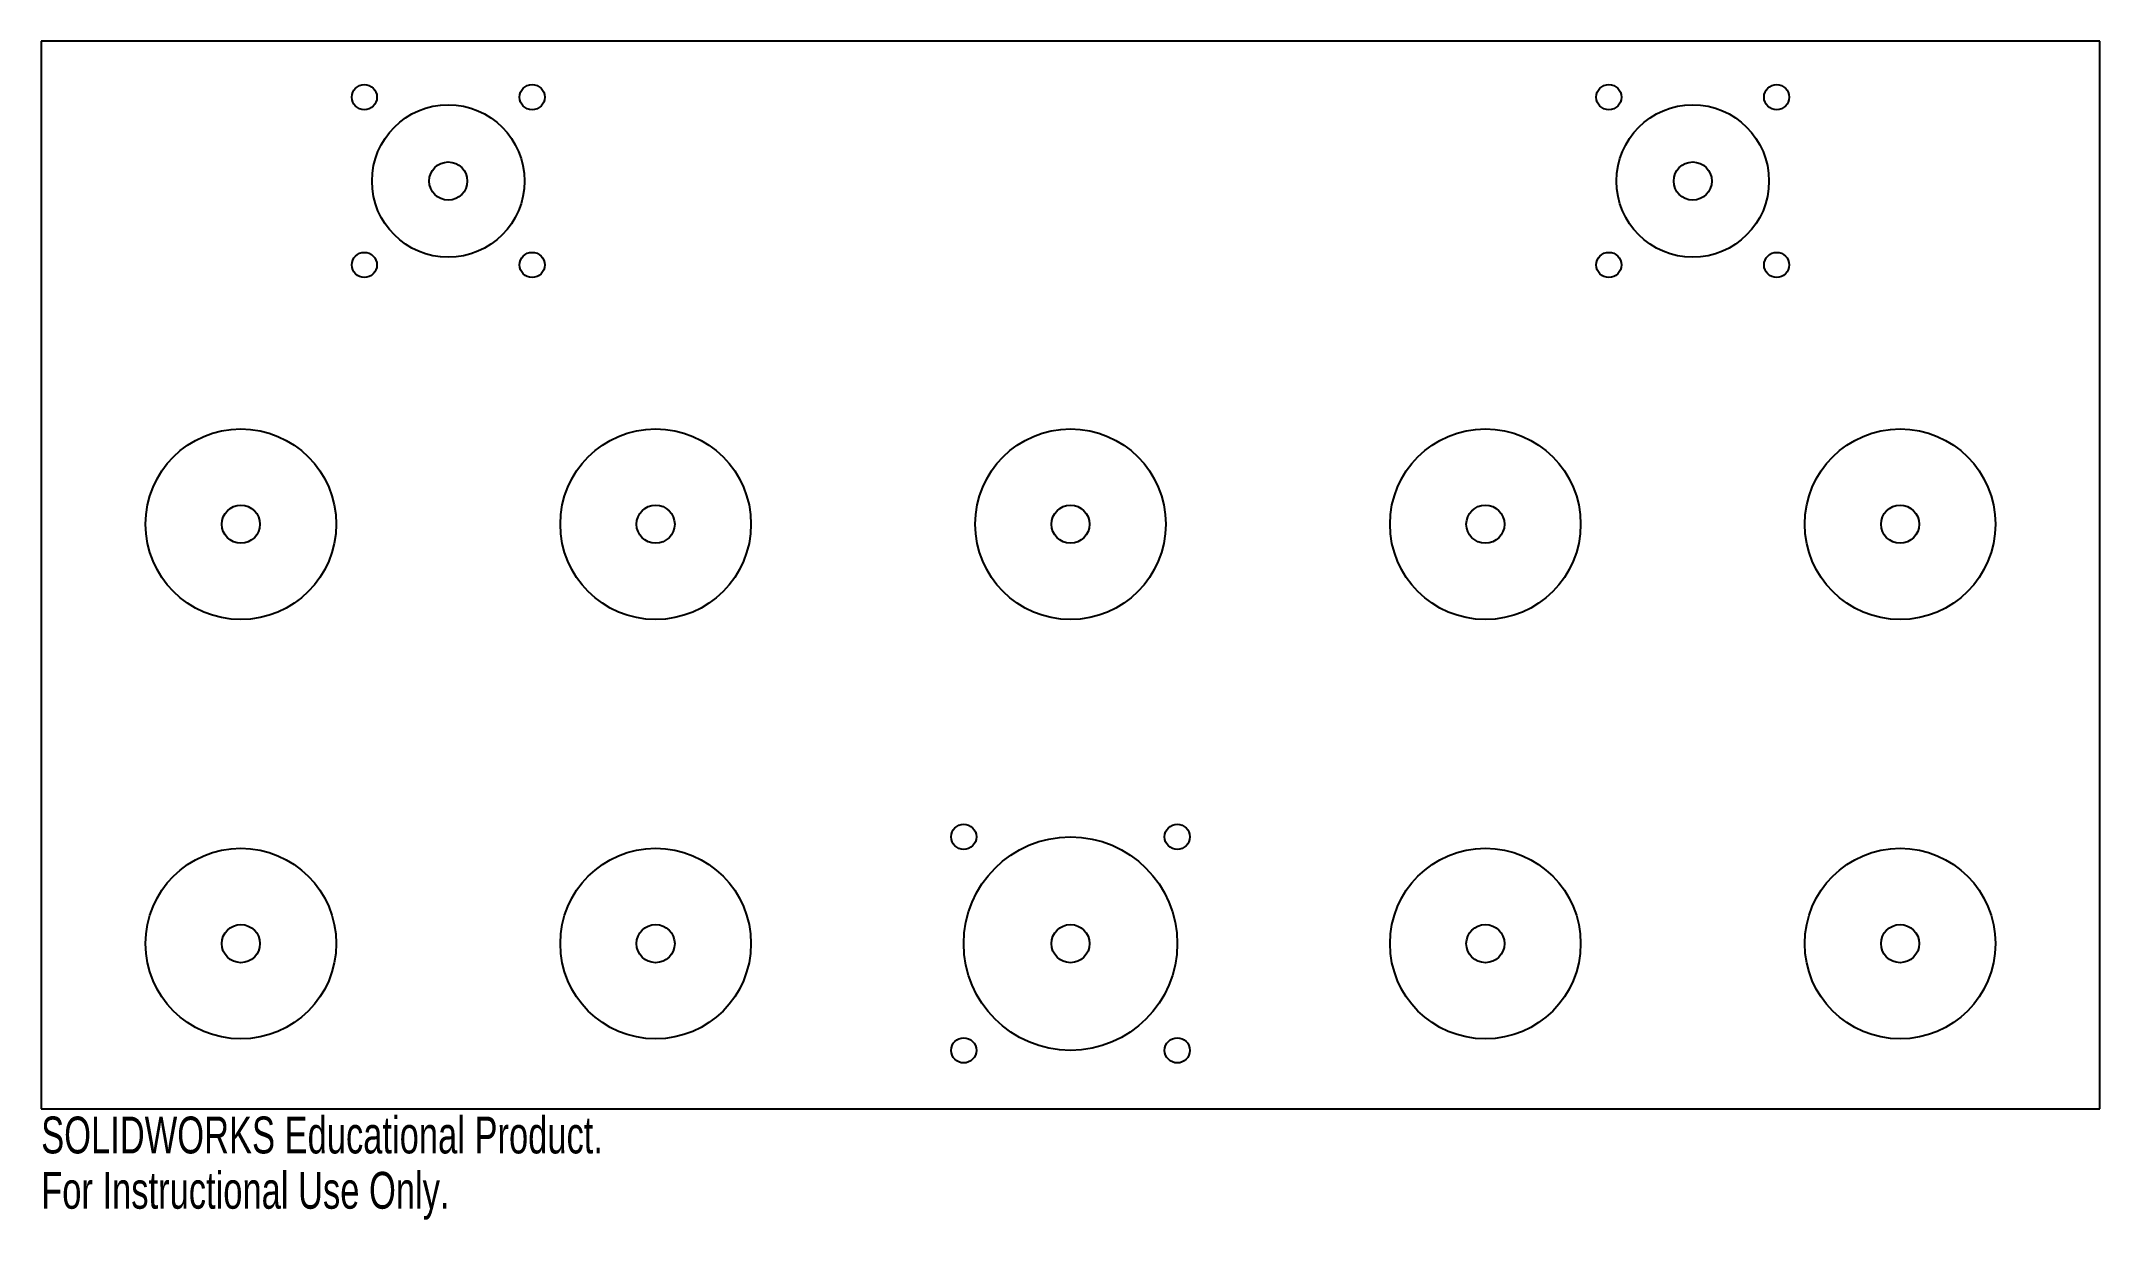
# Model space of a CAD drawing. Header units: millimetres. Extents: x -135 to 135, y -85 to 70.
import ezdxf

# ---------------------------------------------------------------- set-up
doc = ezdxf.new("R2010")
doc.units = ezdxf.units.MM
doc.styles.add('SLDTEXTSTYLE0', font='TXT', dxfattribs={"width": 0.7})

msp = doc.modelspace()

# ---------------------------------------------------------------- linework, layer by layer
at = {"color": 7, "linetype": 'Continuous', "lineweight": 25}
for p, q in [((-135, 70), (-135, -70)), ((135, 70), (-135, 70)), ((135, -70), (135, 70)), ((-135, -70), (135, -70))]:
    msp.add_line(p, q, dxfattribs=at)
for centre, radius in [((-92.61, 62.66), 1.65), ((-70.61, 62.66), 1.65), ((70.61, 62.66), 1.65), ((92.61, 62.66), 1.65), ((-81.61, 51.66), 10), ((81.61, 51.66), 10), ((-81.61, 51.66), 2.5), ((81.61, 51.66), 2.5), ((-92.61, 40.66), 1.65), ((-70.61, 40.66), 1.65), ((70.61, 40.66), 1.65), ((92.61, 40.66), 1.65), ((-108.81, 6.66), 12.5), ((-54.41, 6.66), 12.5), ((0, 6.66), 12.5), ((54.41, 6.66), 12.5), ((108.81, 6.66), 12.5), ((-108.81, 6.66), 2.5), ((-54.41, 6.66), 2.5), ((0, 6.66), 2.5), ((54.41, 6.66), 2.5), ((108.81, 6.66), 2.5), ((-14, -34.34), 1.65), ((0, -48.34), 14), ((14, -34.34), 1.65), ((-108.81, -48.34), 12.5), ((-54.41, -48.34), 12.5), ((54.41, -48.34), 12.5), ((108.81, -48.34), 12.5), ((-108.81, -48.34), 2.5), ((-54.41, -48.34), 2.5), ((0, -48.34), 2.5), ((54.41, -48.34), 2.5), ((108.81, -48.34), 2.5), ((-14, -62.34), 1.65), ((14, -62.34), 1.65)]:
    msp.add_circle(centre, radius, dxfattribs=at)

# ---------------------------------------------------------------- texts
at = {"color": 7, "linetype": 'Continuous', "char_height": 4.8336, "attachment_point": 1, "style": 'SLDTEXTSTYLE0'}
for s, insert in [('SOLIDWORKS Educational Product.', (-135, -71.02)), ('For Instructional Use Only.', (-135, -78.27))]:
    msp.add_mtext(s, dxfattribs=dict(at, insert=insert))

doc.saveas('drawing.dxf')
